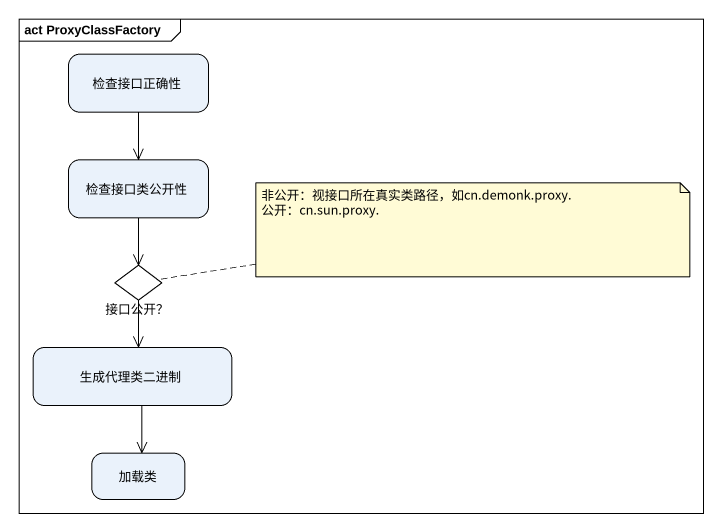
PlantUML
@startuml
mainframe act ProxyClassFactory
hide empty description
state 检查接口正确性
state 检查接口类公开性
state "接口公开？" as 接口公开 <<choice>>
state 生成代理类二进制
state 加载类
检查接口正确性 --> 检查接口类公开性
检查接口类公开性 --> 接口公开
接口公开 --> 生成代理类二进制
生成代理类二进制 --> 加载类
note right of 接口公开
  非公开：视接口所在真实类路径，如cn.demonk.proxy.
  公开：cn.sun.proxy.
end note
@enduml
